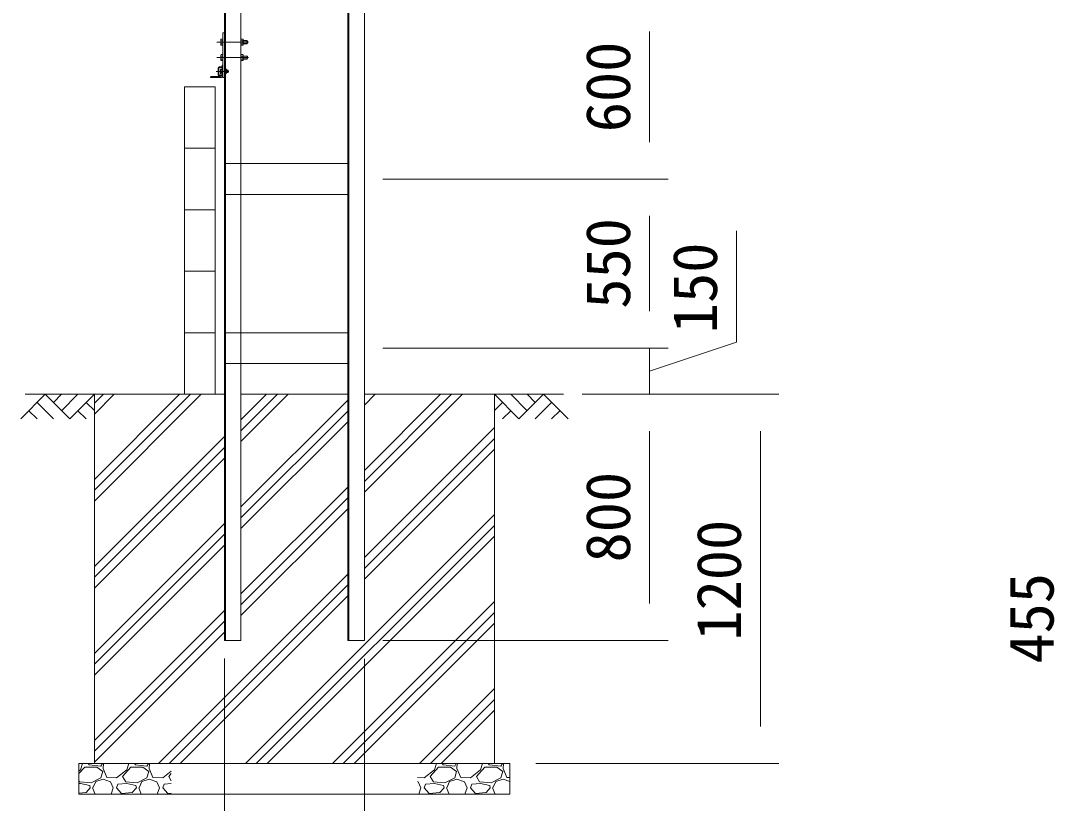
# Model space of a CAD drawing. Units: millimetres, scale not verified. Extents: x -12600 to 12600, y -8910 to 8910.
# Drawn here: x -1969 to 1390, y -6092 to -3547 of the extents above; entities that cross this region are included whole.
import ezdxf
from ezdxf.enums import TextEntityAlignment as Align

# ---------------------------------------------------------------- set-up
doc = ezdxf.new("R2010")
doc.units = ezdxf.units.MM
doc.header["$LTSCALE"] = 60
doc.linetypes.add('DASHED', pattern=[7.5, 6, -1.5])
doc.linetypes.add('USER1', pattern=[50.8, 31.75, -6.35, 6.35, -6.35])
for name, color, linetype, lineweight in [('0-1_D-BMK', 2, 'USER1', 13), ('0-2_D-DCR-HCH', 7, 'Continuous', 9), ('0-3_D-STR4', 7, 'Continuous', 9), ('0-4_D-STR1', 1, 'Continuous', 18), ('0-5_D-BGD', 7, 'Continuous', 9), ('0-6_D-STR3', 3, 'Continuous', 13), ('0-7_D-STR-DIM', 7, 'Continuous', 9)]:
    doc.layers.add(name, color=color, linetype=linetype, lineweight=lineweight)
doc.styles.add('ＭＳ ゴシック', font='')
doc.styles.get('ＭＳ ゴシック').set_extended_font_data('MS Gothic')

msp = doc.modelspace()

# ---------------------------------------------------------------- linework, layer by layer
at = {"layer": '0-1_D-BMK'}
for p, q in [((-1332.05, -3617.35), (-1229.05, -3617.35)), ((-1332.05, -3667.35), (-1229.05, -3667.35)), ((-1292.38, -3712.35), (-1333.74, -3712.35))]:
    msp.add_line(p, q, dxfattribs=at)
at = {"layer": '0-2_D-DCR-HCH'}
for p, q in [((-1889.28, -4762.35), (-1969.1, -4842.17)), ((-1889.28, -4762.35), (-1809.46, -4842.17)), ((-1862.67, -4788.96), (-1836.07, -4762.35)), ((-1836.07, -4815.56), (-1782.86, -4762.35)), ((-1809.46, -4842.17), (-1729.64, -4762.35)), ((-1729.64, -4826.96), (-1665.03, -4762.35)), ((-1729.64, -5109.8), (-1382.19, -4762.35)), ((-1729.64, -4791.6), (-1700.39, -4762.35)), ((-1729.64, -5074.45), (-1417.55, -4762.35)), ((-1729.64, -5039.09), (-1452.9, -4762.35)), ((-1253.14, -4916.14), (-1099.35, -4762.35)), ((-1253.14, -4880.79), (-1134.7, -4762.35)), ((-1253.14, -4845.43), (-1170.06, -4762.35)), ((-852.14, -4797.99), (-816.51, -4762.35)), ((-852.14, -5080.83), (-533.66, -4762.35)), ((-852.14, -4762.63), (-851.86, -4762.35)), ((-852.14, -5045.47), (-569.02, -4762.35)), ((-852.14, -5010.12), (-604.37, -4762.35)), ((-349.83, -4842.17), (-429.64, -4762.35)), ((-323.22, -4815.56), (-376.43, -4762.35)), ((-270.01, -4762.35), (-349.83, -4842.17)), ((-296.47, -4789.09), (-323.22, -4762.35)), ((-270.01, -4762.35), (-190.19, -4842.17)), ((-1915.89, -4788.96), (-1862.43, -4842.17)), ((-1756.25, -4788.96), (-1729.64, -4815.44)), ((-1253.14, -5128.28), (-906.14, -4781.28)), ((-403.04, -4788.96), (-429.64, -4815.44)), ((-243.4, -4788.96), (-296.86, -4842.17)), ((-1942.49, -4815.56), (-1915.76, -4842.17)), ((-1782.86, -4815.56), (-1756.13, -4842.17)), ((-1253.14, -5163.63), (-906.14, -4816.63)), ((-376.43, -4815.56), (-403.16, -4842.17)), ((-216.8, -4815.56), (-243.52, -4842.17)), ((-1253.14, -5198.99), (-906.14, -4851.99)), ((-852.14, -5292.96), (-429.64, -4870.46)), ((-1729.64, -5321.93), (-1307.14, -4899.43)), ((-1729.64, -5357.29), (-1307.14, -4934.79)), ((-852.14, -5328.32), (-429.64, -4905.82)), ((-1729.64, -5392.64), (-1307.14, -4970.14)), ((-852.14, -5363.67), (-429.64, -4941.17)), ((-1253.14, -5411.12), (-906.14, -5064.12)), ((-1253.14, -5446.47), (-906.14, -5099.47)), ((-1253.14, -5481.83), (-906.14, -5134.83)), ((-1238.69, -5962.35), (-429.64, -5153.3)), ((-1729.64, -5604.78), (-1307.14, -5182.28)), ((-1203.33, -5962.35), (-429.64, -5188.66)), ((-1729.64, -5640.13), (-1307.14, -5217.63)), ((-1167.98, -5962.35), (-429.64, -5224.02)), ((-1729.64, -5675.49), (-1307.14, -5252.99)), ((-1521.53, -5962.35), (-906.14, -5346.96)), ((-1486.18, -5962.35), (-906.14, -5382.32)), ((-1450.82, -5962.35), (-906.14, -5417.67)), ((-955.85, -5962.35), (-429.64, -5436.15)), ((-1729.64, -5887.62), (-1307.14, -5465.12)), ((-920.49, -5962.35), (-429.64, -5471.5)), ((-1729.64, -5922.97), (-1307.14, -5500.47)), ((-885.13, -5962.35), (-429.64, -5506.86)), ((-1729.64, -5958.33), (-1307.14, -5535.83)), ((-673, -5962.35), (-429.64, -5718.99)), ((-637.65, -5962.35), (-429.64, -5754.35)), ((-602.29, -5962.35), (-429.64, -5789.7)), ((-1779.64, -5995.51), (-1761.05, -5974.85)), ((-1774.55, -5983.85), (-1767.67, -5962.35)), ((-1761.05, -5974.85), (-1722.05, -5974.85)), ((-1749.39, -5962.35), (-1746.05, -5967.35)), ((-1746.05, -5967.35), (-1708.55, -5971.85)), ((-1722.05, -5974.85), (-1702.55, -5988.35)), ((-1708.55, -5971.85), (-1703.27, -5962.35)), ((-1700.24, -5962.35), (-1701.05, -5979.35)), ((-1701.05, -5979.35), (-1689.05, -6007.85)), ((-1638.05, -6004.85), (-1611.05, -5974.85)), ((-1624.55, -5983.85), (-1617.67, -5962.35)), ((-1599.39, -5962.35), (-1596.05, -5967.35)), ((-1596.05, -5967.35), (-1558.55, -5971.85)), ((-1558.55, -5971.85), (-1553.27, -5962.35)), ((-1550.24, -5962.35), (-1551.05, -5979.35)), ((-1551.05, -5979.35), (-1539.05, -6007.85)), ((-638.05, -6004.85), (-611.05, -5974.85)), ((-624.55, -5983.85), (-617.67, -5962.35)), ((-611.05, -5974.85), (-572.05, -5974.85)), ((-599.39, -5962.35), (-596.05, -5967.35)), ((-596.05, -5967.35), (-558.55, -5971.85)), ((-572.05, -5974.85), (-552.55, -5988.35)), ((-558.55, -5971.85), (-553.27, -5962.35)), ((-550.24, -5962.35), (-551.05, -5979.35)), ((-551.05, -5979.35), (-539.05, -6007.85)), ((-488.05, -6004.85), (-461.05, -5974.85)), ((-474.55, -5983.85), (-467.67, -5962.35)), ((-449.39, -5962.35), (-446.05, -5967.35)), ((-446.05, -5967.35), (-408.55, -5971.85)), ((-408.55, -5971.85), (-403.27, -5962.35)), ((-400.24, -5962.35), (-401.05, -5979.35)), ((-401.05, -5979.35), (-389.05, -6007.85)), ((-1779.64, -5987.78), (-1774.55, -5983.85)), ((-1708.55, -6009.35), (-1740.05, -6025.85)), ((-1702.55, -5988.35), (-1708.55, -6009.35)), ((-1689.05, -6007.85), (-1657.55, -6009.35)), ((-1657.55, -6009.35), (-1624.55, -5983.85)), ((-1627.55, -6022.85), (-1638.05, -6004.85)), ((-1558.55, -6009.35), (-1590.05, -6025.85)), ((-1552.55, -5988.35), (-1558.55, -6009.35)), ((-1539.05, -6007.85), (-1507.55, -6009.35)), ((-1507.55, -6009.35), (-1479.64, -5987.78)), ((-1488.05, -6004.85), (-1479.64, -5995.51)), ((-1479.64, -6019.26), (-1488.05, -6004.85)), ((-627.55, -6022.85), (-638.05, -6004.85)), ((-558.55, -6009.35), (-590.05, -6025.85)), ((-552.55, -5988.35), (-558.55, -6009.35)), ((-539.05, -6007.85), (-507.55, -6009.35)), ((-507.55, -6009.35), (-474.55, -5983.85)), ((-477.55, -6022.85), (-488.05, -6004.85)), ((-408.55, -6009.35), (-440.05, -6025.85)), ((-402.55, -5988.35), (-408.55, -6009.35)), ((-389.05, -6007.85), (-379.64, -6008.3)), ((-1777.55, -6022.85), (-1779.64, -6019.26)), ((-1774.55, -6027.35), (-1779.64, -6027.89)), ((-1740.05, -6025.85), (-1777.55, -6022.85)), ((-1744.55, -6034.85), (-1774.55, -6027.35)), ((-1743.05, -6042.35), (-1756.55, -6057.35)), ((-1743.05, -6042.35), (-1744.55, -6034.85)), ((-1735.55, -6042.35), (-1726.98, -6062.35)), ((-1734.05, -6042.35), (-1725.05, -6021.35)), ((-1725.05, -6021.35), (-1701.05, -6013.85)), ((-1701.05, -6013.85), (-1677.05, -6022.85)), ((-1677.05, -6022.85), (-1668.05, -6042.35)), ((-1675.2, -6062.35), (-1668.05, -6042.35)), ((-1657.55, -6042.35), (-1653.05, -6030.35)), ((-1641.05, -6060.35), (-1657.55, -6042.35)), ((-1624.55, -6027.35), (-1653.05, -6030.35)), ((-1590.05, -6025.85), (-1627.55, -6022.85)), ((-1594.55, -6034.85), (-1624.55, -6027.35)), ((-1593.05, -6042.35), (-1606.55, -6057.35)), ((-1593.05, -6042.35), (-1594.55, -6034.85)), ((-1585.55, -6042.35), (-1576.98, -6062.35)), ((-1584.05, -6042.35), (-1575.05, -6021.35)), ((-1575.05, -6021.35), (-1551.05, -6013.85)), ((-1551.05, -6013.85), (-1527.05, -6022.85)), ((-1527.05, -6022.85), (-1518.05, -6042.35)), ((-1525.2, -6062.35), (-1518.05, -6042.35)), ((-1507.55, -6042.35), (-1503.05, -6030.35)), ((-1491.05, -6060.35), (-1507.55, -6042.35)), ((-1479.64, -6027.89), (-1503.05, -6030.35)), ((-679.64, -6021.88), (-677.05, -6022.85)), ((-677.05, -6022.85), (-668.05, -6042.35)), ((-675.2, -6062.35), (-668.05, -6042.35)), ((-657.55, -6042.35), (-653.05, -6030.35)), ((-641.05, -6060.35), (-657.55, -6042.35)), ((-624.55, -6027.35), (-653.05, -6030.35)), ((-590.05, -6025.85), (-627.55, -6022.85)), ((-594.55, -6034.85), (-624.55, -6027.35)), ((-593.05, -6042.35), (-606.55, -6057.35)), ((-593.05, -6042.35), (-594.55, -6034.85)), ((-585.55, -6042.35), (-576.98, -6062.35)), ((-584.05, -6042.35), (-575.05, -6021.35)), ((-575.05, -6021.35), (-551.05, -6013.85)), ((-551.05, -6013.85), (-527.05, -6022.85)), ((-527.05, -6022.85), (-518.05, -6042.35)), ((-525.2, -6062.35), (-518.05, -6042.35)), ((-507.55, -6042.35), (-503.05, -6030.35)), ((-491.05, -6060.35), (-507.55, -6042.35)), ((-474.55, -6027.35), (-503.05, -6030.35)), ((-440.05, -6025.85), (-477.55, -6022.85)), ((-444.55, -6034.85), (-474.55, -6027.35)), ((-443.05, -6042.35), (-456.55, -6057.35)), ((-443.05, -6042.35), (-444.55, -6034.85)), ((-435.55, -6042.35), (-426.98, -6062.35)), ((-434.05, -6042.35), (-425.05, -6021.35)), ((-425.05, -6021.35), (-401.05, -6013.85)), ((-401.05, -6013.85), (-379.64, -6021.88)), ((-1756.55, -6057.35), (-1779.64, -6059.36)), ((-1606.55, -6057.35), (-1641.05, -6060.35)), ((-1479.64, -6059.36), (-1491.05, -6060.35)), ((-606.55, -6057.35), (-641.05, -6060.35)), ((-456.55, -6057.35), (-491.05, -6060.35))]:
    msp.add_line(p, q, dxfattribs=at)
for points in [[(-1611.05, -5974.85), (-1572.05, -5974.85), (-1552.55, -5988.35)], [(-461.05, -5974.85), (-422.05, -5974.85), (-402.55, -5988.35)], [(-679.64, -6008.3), (-657.55, -6009.35), (-624.55, -5983.85)]]:
    msp.add_lwpolyline(points, dxfattribs=at)
at = {"layer": '0-3_D-STR4'}
for p, q in [((-1729.64, -5962.35), (-1729.64, -4762.35)), ((-429.64, -5962.35), (-429.64, -4762.35)), ((-1779.64, -5962.35), (-379.64, -5962.35)), ((-1779.64, -5962.35), (-1779.64, -6062.35)), ((-379.64, -5962.35), (-379.64, -6062.35)), ((-1779.64, -6062.35), (-379.64, -6062.35))]:
    msp.add_line(p, q, dxfattribs=at)
at = {"layer": '0-4_D-STR1'}
for p, q in [((-1307.14, -5562.35), (-1307.14, 3292.65)), ((-1303.14, -5562.35), (-1303.14, 3292.65)), ((-906.14, -5562.35), (-906.14, 2913.65)), ((-902.14, -5562.35), (-902.14, 2915.31)), ((-1253.14, -4012.35), (-1253.14, -3512.35)), ((-1314.64, -3724.85), (-1314.64, -3694.35)), ((-1312.64, -3692.35), (-1311.64, -3692.35)), ((-1311.64, -3727.35), (-1311.64, -3692.35)), ((-1351.64, -3731.35), (-1351.64, -3732.35)), ((-1351.64, -3732.35), (-1316.64, -3732.35)), ((-1349.64, -3729.35), (-1319.14, -3729.35)), ((-906.14, -4012.35), (-1303.14, -4012.35)), ((-1303.14, -4112.35), (-906.14, -4112.35)), ((-1253.14, -4562.35), (-1253.14, -4112.35)), ((-906.14, -4562.35), (-1303.14, -4562.35)), ((-1303.14, -4662.35), (-906.14, -4662.35)), ((-1253.14, -5562.35), (-1253.14, -4662.35)), ((-906.14, -5562.35), (-906.14, -4662.35)), ((-1307.14, -5562.35), (-1253.14, -5562.35))]:
    msp.add_line(p, q, dxfattribs=at)
at = {"layer": '0-4_D-STR1', "linetype": 'DASHED'}
for p, q in [((-1253.14, -4012.35), (-1253.14, -4112.35)), ((-1253.14, -4562.35), (-1253.14, -4662.35))]:
    msp.add_line(p, q, dxfattribs=at)
at = {"layer": '0-4_D-STR1'}
msp.add_lwpolyline([(-906.14, -5562.35), (-852.14, -5562.35), (-852.14, 2936.02)], dxfattribs=at)
for centre, radius, start, end in [((-1312.64, -3694.35), 2, 90, 180), ((-1319.14, -3724.85), 4.5, 270, 0), ((-1316.64, -3727.35), 5, 270, 0), ((-1349.64, -3731.35), 2, 90, 180)]:
    msp.add_arc(centre, radius, start, end, dxfattribs=at)
at = {"layer": '0-5_D-BGD'}
for p, q in [((-1337.14, -4762.35), (-1337.14, -3762.35)), ((-1437.14, -3962.35), (-1337.14, -3962.35)), ((-1437.14, -4162.35), (-1337.14, -4162.35)), ((-1437.14, -4362.35), (-1337.14, -4362.35)), ((-1437.14, -4562.35), (-1337.14, -4562.35)), ((-1954.64, -4762.35), (-1307.14, -4762.35)), ((-1253.14, -4762.35), (-906.14, -4762.35)), ((-852.14, -4762.35), (-204.64, -4762.35))]:
    msp.add_line(p, q, dxfattribs=at)
msp.add_lwpolyline([(-1437.14, -4762.35), (-1437.14, -3762.35), (-1337.14, -3762.35)], dxfattribs=at)
at = {"layer": '0-6_D-STR3'}
for p, q in [((-1311.64, -3587.35), (-1307.14, -3587.35)), ((-1318.64, -3609.1), (-1317.74, -3607.53)), ((-1318.64, -3609.1), (-1318.64, -3625.6)), ((-1318.64, -3625.6), (-1317.74, -3627.16)), ((-1317.74, -3607.53), (-1311.64, -3607.53)), ((-1317.74, -3612.44), (-1311.64, -3612.44)), ((-1317.74, -3622.26), (-1311.64, -3622.26)), ((-1317.74, -3627.16), (-1311.64, -3627.16)), ((-1311.64, -3607.53), (-1311.64, -3627.16)), ((-1318.64, -3659.1), (-1317.74, -3657.53)), ((-1318.64, -3659.1), (-1318.64, -3675.6)), ((-1317.74, -3657.53), (-1311.64, -3657.53)), ((-1311.64, -3657.53), (-1311.64, -3677.16)), ((-1318.64, -3675.6), (-1317.74, -3677.16)), ((-1317.74, -3662.44), (-1311.64, -3662.44)), ((-1317.74, -3672.26), (-1311.64, -3672.26)), ((-1317.74, -3677.16), (-1311.64, -3677.16)), ((-1327.64, -3700.65), (-1327.64, -3724.05)), ((-1325.34, -3700.65), (-1325.34, -3724.05)), ((-1314.64, -3697.35), (-1324.34, -3697.35)), ((-1314.64, -3699.65), (-1324.34, -3699.65)), ((-1314.64, -3725.05), (-1324.34, -3725.05)), ((-1314.64, -3727.35), (-1324.34, -3727.35)), ((-1319.94, -3706.05), (-1319.25, -3704.84)), ((-1319.94, -3706.05), (-1319.94, -3718.65)), ((-1319.94, -3718.65), (-1319.25, -3719.85)), ((-1314.64, -3704.84), (-1319.25, -3704.84)), ((-1314.64, -3708.6), (-1319.25, -3708.6)), ((-1314.64, -3716.1), (-1319.25, -3716.1)), ((-1314.64, -3719.85), (-1319.25, -3719.85)), ((-1314.64, -3697.35), (-1314.64, -3699.65)), ((-1314.64, -3704.84), (-1314.64, -3719.85)), ((-1314.64, -3725.05), (-1314.64, -3727.35)), ((-1307.14, -3704.84), (-1301.37, -3704.84)), ((-1307.14, -3719.85), (-1307.14, -3704.84)), ((-1307.14, -3708.6), (-1301.37, -3708.6)), ((-1307.14, -3716.1), (-1301.37, -3716.1)), ((-1307.14, -3719.85), (-1301.37, -3719.85)), ((-1301.37, -3704.84), (-1300.64, -3706.1)), ((-1301.37, -3719.85), (-1300.64, -3718.6)), ((-1300.64, -3718.6), (-1300.64, -3706.1)), ((-1300.64, -3708.35), (-1295.84, -3708.35)), ((-1300.64, -3709.1), (-1295.09, -3709.1)), ((-1300.64, -3715.6), (-1295.09, -3715.6)), ((-1300.64, -3716.35), (-1295.84, -3716.35)), ((-1295.84, -3708.35), (-1294.64, -3709.55)), ((-1295.84, -3708.35), (-1295.84, -3716.35)), ((-1295.84, -3716.35), (-1294.64, -3715.15)), ((-1294.64, -3709.55), (-1294.64, -3715.15))]:
    msp.add_line(p, q, dxfattribs=at)
at = {"layer": '0-6_D-STR3', "linetype": 'DASHED'}
for p, q in [((-1247.05, -3607.53), (-1253.14, -3607.53)), ((-1253.14, -3607.53), (-1253.14, -3627.16)), ((-1247.05, -3612.44), (-1253.14, -3612.44)), ((-1247.05, -3622.26), (-1253.14, -3622.26)), ((-1247.05, -3627.16), (-1253.14, -3627.16)), ((-1246.14, -3609.1), (-1247.05, -3607.53)), ((-1246.14, -3625.6), (-1247.05, -3627.16)), ((-1246.14, -3609.1), (-1246.14, -3625.6)), ((-1246.14, -3612.35), (-1233.14, -3612.35)), ((-1246.14, -3613.25), (-1232.24, -3613.25)), ((-1246.14, -3621.45), (-1232.24, -3621.45)), ((-1246.14, -3622.35), (-1233.14, -3622.35)), ((-1233.14, -3612.35), (-1231.64, -3613.85)), ((-1231.64, -3613.85), (-1231.64, -3620.85)), ((-1247.05, -3657.53), (-1253.14, -3657.53)), ((-1253.14, -3657.53), (-1253.14, -3677.16)), ((-1246.14, -3659.1), (-1247.05, -3657.53)), ((-1246.14, -3659.1), (-1246.14, -3675.6)), ((-1247.05, -3662.44), (-1253.14, -3662.44)), ((-1247.05, -3672.26), (-1253.14, -3672.26)), ((-1247.05, -3677.16), (-1253.14, -3677.16)), ((-1246.14, -3675.6), (-1247.05, -3677.16)), ((-1246.14, -3662.35), (-1233.14, -3662.35)), ((-1246.14, -3663.25), (-1232.24, -3663.25)), ((-1246.14, -3671.45), (-1232.24, -3671.45)), ((-1246.14, -3672.35), (-1233.14, -3672.35)), ((-1233.14, -3662.35), (-1231.64, -3663.85)), ((-1231.64, -3663.85), (-1231.64, -3670.85))]:
    msp.add_line(p, q, dxfattribs=at)
at = {"layer": '0-6_D-STR3'}
msp.add_lwpolyline([(-1311.64, -3587.35), (-1311.64, -3732.35), (-1307.14, -3732.35)], dxfattribs=at)
at = {"layer": '0-6_D-STR3', "linetype": 'DASHED'}
for points in [[(-1233.14, -3612.35), (-1233.14, -3622.35), (-1231.64, -3620.85)], [(-1233.14, -3662.35), (-1233.14, -3672.35), (-1231.64, -3670.85)]]:
    msp.add_lwpolyline(points, dxfattribs=at)
at = {"layer": '0-6_D-STR3'}
for centre, radius, start, end in [((-1314.15, -3609.99), 4.34, 145.61575, 214.38425), ((-1302.26, -3617.35), 16.24, 162.41205, 197.58795), ((-1314.15, -3624.71), 4.34, 145.61575, 214.38425), ((-1314.15, -3659.99), 4.34, 145.61575, 214.38425), ((-1302.26, -3667.35), 16.24, 162.41205, 197.58795), ((-1314.15, -3674.71), 4.34, 145.61575, 214.38425), ((-1324.34, -3700.65), 3.3, 90, 180), ((-1324.34, -3724.05), 3.3, 180, 270), ((-1324.34, -3700.65), 1, 90, 180), ((-1324.34, -3724.05), 1, 180, 270), ((-1316.51, -3706.72), 3.32, 145.61585, 214.38415), ((-1307.41, -3712.35), 12.42, 162.4121, 197.5879), ((-1316.51, -3717.98), 3.32, 145.61585, 214.38415), ((-1304.11, -3706.72), 3.32, 325.61586, 34.38414), ((-1313.21, -3712.35), 12.42, 342.4121, 17.5879), ((-1304.11, -3717.98), 3.32, 325.61585, 34.38416)]:
    msp.add_arc(centre, radius, start, end, dxfattribs=at)
at = {"layer": '0-6_D-STR3', "linetype": 'DASHED'}
for centre, radius, start, end in [((-1262.53, -3617.35), 16.24, 342.41205, 17.58795), ((-1250.63, -3609.99), 4.34, 325.61575, 34.38425), ((-1250.63, -3624.71), 4.34, 325.61575, 34.38425), ((-1250.63, -3659.99), 4.34, 325.61575, 34.38425), ((-1262.53, -3667.35), 16.24, 342.41205, 17.58795), ((-1250.63, -3674.71), 4.34, 325.61575, 34.38425)]:
    msp.add_arc(centre, radius, start, end, dxfattribs=at)
at = {"layer": '0-7_D-STR-DIM'}
for p, q in [((75.06, -3942.35), (75.06, -3582.35)), ((-792.14, -4062.35), (135.06, -4062.35)), ((-792.14, -4062.35), (135.06, -4062.35)), ((75.06, -4492.35), (75.06, -4182.35)), ((75.06, -4492.35), (75.06, -4372.35)), ((-792.14, -4612.35), (135.06, -4612.35)), ((-792.14, -4612.35), (135.06, -4612.35)), ((75.06, -4762.35), (75.06, -4612.35)), ((75.06, -4762.35), (75.06, -4612.35)), ((-144.64, -4762.35), (135.06, -4762.35)), ((-144.64, -4762.35), (135.06, -4762.35)), ((-144.64, -4762.35), (495.36, -4762.35)), ((75.06, -5442.35), (75.06, -4882.35)), ((75.06, -4882.35), (75.06, -5002.35)), ((435.36, -4882.35), (435.36, -5842.35)), ((-792.14, -5562.35), (135.06, -5562.35)), ((-1307.14, -5621.83), (-1307.14, -6492.35)), ((-852.14, -5622.35), (-852.14, -6492.35)), ((-294.64, -5962.35), (495.36, -5962.35))]:
    msp.add_line(p, q, dxfattribs=at)
msp.add_lwpolyline([(75.06, -4687.35), (357.64, -4592.31), (357.64, -4230.57)], dxfattribs=at)

# ---------------------------------------------------------------- texts
at = {"layer": '0-7_D-STR-DIM', "style": 'ＭＳ ゴシック'}
for s, p in [('600', (54.82, -3910.1)), ('550', (54.82, -4483.97)), ('150', (337.4, -4563.39)), ('800', (54.82, -5308.97)), ('1200', (415.11, -5563.05)), ('455', (1431.27, -5637.87))]:
    msp.add_text(s, height=144.3, rotation=90, dxfattribs=at).set_placement(p, align=Align.BOTTOM_LEFT)

doc.saveas('drawing.dxf')
